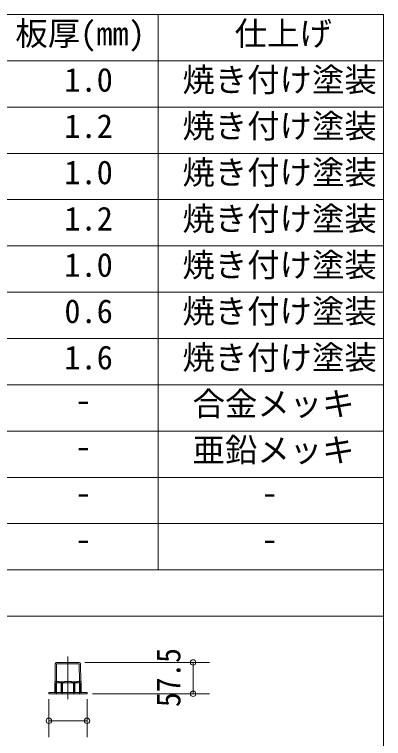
# Model space of a CAD drawing. Units: millimetres at full size, sheet at 1:20; details may follow other scales. Extents: x -4072 to 3728, y -3418 to 2032.
# Drawn here: x 3050 to 3728, y 702 to 2032 of the extents above; entities that cross this region are included whole.
import ezdxf
from ezdxf.enums import TextEntityAlignment as Align

# ---------------------------------------------------------------- set-up
doc = ezdxf.new("R2010")
doc.units = ezdxf.units.MM
doc.header["$LTSCALE"] = 20
doc.header["$PDMODE"] = 32
doc.header["$PDSIZE"] = 10
doc.linetypes.add('CHAIN1', pattern=[8, 5, -1, 1, -1])
doc.linetypes.add('DASHED3', pattern=[4, 3, -1])
for name, color, linetype, lineweight in [('0-0', 7, 'Continuous', 9), ('0-1', 7, 'Continuous', 9), ('0-2', 6, 'Continuous', 9), ('0-5', 7, 'Continuous', 9), ('0-7', 134, 'DASHED3', 9), ('0-D', 7, 'Continuous', 9), ('0-E', 4, 'CHAIN1', 9)]:
    doc.layers.add(name, color=color, linetype=linetype, lineweight=lineweight)
doc.styles.add('ＭＳ ゴシック', font='')
doc.styles.get('ＭＳ ゴシック').set_extended_font_data('MS Gothic')

msp = doc.modelspace()

# ---------------------------------------------------------------- linework, layer by layer
at = {"layer": '0-0'}
for p in [(3377.91, 841.59), (3377.91, 784.09), (3113.09, 734.4), (3183.09, 734.4)]:
    msp.add_point(p, dxfattribs=at)
at = {"layer": '0-1', "color": 5}
msp.add_lwpolyline([(3727.63, 2031.52), (3727.63, -3418.34), (-4072.17, -3418.34), (-4072.17, 2031.52)], close=True, dxfattribs=at)
at = {"layer": '0-2'}
for p, q in [((3178.88, 841.59), (3407.91, 841.59)), ((3377.91, 784.09), (3377.91, 841.59)), ((3113.09, 774.09), (3113.09, 704.4)), ((3183.09, 774.09), (3183.09, 704.4)), ((3193.09, 784.09), (3407.91, 784.09)), ((3113.09, 734.4), (3183.09, 734.4))]:
    msp.add_line(p, q, dxfattribs=at)
at = {"layer": '0-5', "color": 1}
for p, q in [((3727.63, 2031.52), (1751.63, 2031.52)), ((3313.55, 2031.52), (3313.55, 1011.52)), ((3727.63, 1946.52), (1751.63, 1946.52)), ((3727.63, 926.52), (3727.63, 1946.52)), ((3727.63, 1861.52), (1751.63, 1861.52)), ((3727.63, 1776.52), (1751.63, 1776.52)), ((3727.63, 1691.52), (1751.63, 1691.52)), ((3727.63, 1606.52), (1751.63, 1606.52)), ((3727.63, 1521.52), (1751.63, 1521.52)), ((3727.63, 1436.52), (1751.63, 1436.52)), ((3727.63, 1351.52), (1751.63, 1351.52)), ((3727.63, 1266.52), (1751.63, 1266.52)), ((3727.63, 1181.52), (1751.63, 1181.52)), ((3727.63, 1096.52), (1751.63, 1096.52)), ((3727.63, 1011.52), (1751.63, 1011.52)), ((3727.63, 1011.52), (1751.63, 1011.52)), ((3727.63, 1011.52), (3727.63, -2813.48)), ((763.63, 926.52), (3727.63, 926.52)), ((3727.63, 926.52), (1751.63, 926.52))]:
    msp.add_line(p, q, dxfattribs=at)
at = {"layer": '0-7'}
for p, q in [((3127.31, 839.09), (3126.84, 806.57)), ((3127.31, 839.09), (3148.09, 839.09)), ((3148.09, 839.09), (3168.88, 839.09)), ((3169.34, 806.57), (3168.88, 839.09)), ((3124.35, 806.59), (3124.35, 786.59)), ((3126.18, 802.59), (3126.18, 784.09)), ((3126.84, 806.57), (3126.84, 803.11)), ((3126.84, 802.59), (3126.84, 784.09)), ((3132.11, 804.09), (3127.97, 804.09)), ((3135.59, 806.59), (3135.59, 786.59)), ((3137.18, 802.59), (3137.18, 784.09)), ((3137.76, 802.59), (3137.76, 784.09)), ((3152.23, 804.09), (3143.95, 804.09)), ((3158.42, 802.59), (3158.42, 784.09)), ((3159.01, 802.59), (3159.01, 784.09)), ((3160.59, 806.59), (3160.59, 786.59)), ((3168.21, 804.09), (3164.07, 804.09)), ((3169.34, 802.59), (3169.34, 784.09)), ((3170, 784.09), (3170, 802.59)), ((3171.83, 806.59), (3171.83, 786.59))]:
    msp.add_line(p, q, dxfattribs=at)
at = {"layer": '0-7', "color": 5}
for p, q in [((3124.33, 805.77), (3124.32, 804.94)), ((3169.34, 803.1), (3169.34, 806.57)), ((3171.86, 804.94), (3171.85, 805.77))]:
    msp.add_line(p, q, dxfattribs=at)
for points in [[(3124.31, 804.09), (3124.32, 804.26), (3124.32, 804.43), (3124.32, 804.59), (3124.32, 804.76), (3124.33, 804.93), (3124.33, 805.09), (3124.33, 805.26), (3124.33, 805.43), (3124.34, 805.59), (3124.34, 805.76), (3124.34, 805.93), (3124.34, 806.09), (3124.35, 806.26), (3124.35, 806.43), (3124.35, 806.59)], [(3124.31, 804.09), (3124.31, 804.11), (3124.31, 804.13), (3124.31, 804.14), (3124.31, 804.16), (3124.31, 804.19), (3124.31, 804.21), (3124.31, 804.24), (3124.31, 804.27), (3124.32, 804.31), (3124.32, 804.35), (3124.32, 804.4), (3124.32, 804.45), (3124.32, 804.5), (3124.32, 804.55), (3124.32, 804.61), (3124.32, 804.66), (3124.32, 804.72), (3124.32, 804.78), (3124.32, 804.84), (3124.32, 804.89), (3124.32, 804.95), (3124.32, 805.01), (3124.32, 805.06), (3124.32, 805.12), (3124.32, 805.17), (3124.33, 805.23), (3124.33, 805.28), (3124.34, 805.34), (3124.34, 805.39), (3124.35, 805.44), (3124.35, 805.49), (3124.36, 805.54), (3124.37, 805.59), (3124.39, 805.64), (3124.4, 805.69), (3124.42, 805.73), (3124.43, 805.78), (3124.45, 805.82), (3124.47, 805.86)], [(3124.47, 805.86), (3124.5, 805.9), (3124.52, 805.93), (3124.54, 805.96), (3124.57, 805.98), (3124.59, 806), (3124.61, 806.02), (3124.63, 806.03), (3124.65, 806.04), (3124.67, 806.06), (3124.68, 806.07), (3124.7, 806.08)], [(3171.47, 806.07), (3171.49, 806.06), (3171.51, 806.05), (3171.53, 806.03), (3171.55, 806.02), (3171.57, 806), (3171.6, 805.99), (3171.62, 805.97), (3171.65, 805.94), (3171.68, 805.91), (3171.7, 805.88), (3171.73, 805.84), (3171.75, 805.79), (3171.77, 805.74), (3171.78, 805.69), (3171.8, 805.63), (3171.81, 805.57), (3171.82, 805.51), (3171.83, 805.45), (3171.84, 805.39), (3171.85, 805.33), (3171.85, 805.27), (3171.86, 805.21), (3171.86, 805.15), (3171.86, 805.08), (3171.86, 805.02), (3171.86, 804.95), (3171.87, 804.89), (3171.87, 804.82), (3171.87, 804.76), (3171.87, 804.7), (3171.87, 804.64), (3171.87, 804.58), (3171.87, 804.53), (3171.87, 804.48), (3171.87, 804.44), (3171.87, 804.39), (3171.87, 804.35), (3171.87, 804.3), (3171.87, 804.27)], [(3171.83, 806.59), (3171.83, 806.43), (3171.84, 806.26), (3171.84, 806.09), (3171.84, 805.93), (3171.84, 805.76), (3171.85, 805.59), (3171.85, 805.43), (3171.85, 805.26), (3171.85, 805.09), (3171.86, 804.93), (3171.86, 804.76), (3171.86, 804.59), (3171.86, 804.43), (3171.87, 804.26), (3171.87, 804.09)], [(3171.87, 804.27), (3171.87, 804.23), (3171.87, 804.21), (3171.87, 804.18), (3171.87, 804.16), (3171.87, 804.14), (3171.87, 804.13), (3171.87, 804.12), (3171.87, 804.11), (3171.87, 804.1), (3171.87, 804.1), (3171.87, 804.09)]]:
    msp.add_lwpolyline(points, dxfattribs=at)
at = {"layer": '0-7'}
for points in [[(3127.97, 804.09), (3127.89, 804.09), (3127.8, 804.09), (3127.72, 804.09), (3127.65, 804.09), (3127.57, 804.09), (3127.5, 804.09), (3127.44, 804.08), (3127.37, 804.08), (3127.31, 804.06), (3127.26, 804.05), (3127.2, 804.02), (3127.14, 803.99), (3127.09, 803.96), (3127.05, 803.93), (3127.01, 803.9), (3126.98, 803.87), (3126.96, 803.85), (3126.94, 803.82), (3126.92, 803.79), (3126.91, 803.76), (3126.9, 803.72), (3126.89, 803.68), (3126.88, 803.64), (3126.87, 803.6), (3126.86, 803.56), (3126.86, 803.53), (3126.85, 803.5), (3126.85, 803.47), (3126.85, 803.44), (3126.85, 803.41), (3126.85, 803.38), (3126.84, 803.34), (3126.84, 803.3), (3126.84, 803.27), (3126.84, 803.23), (3126.84, 803.21), (3126.84, 803.18), (3126.84, 803.16), (3126.84, 803.13)], [(3126.84, 803.13), (3126.84, 803.1), (3126.84, 803.07), (3126.84, 803.03), (3126.84, 802.99), (3126.84, 802.95), (3126.84, 802.91), (3126.84, 802.88), (3126.84, 802.85), (3126.84, 802.82), (3126.84, 802.78), (3126.84, 802.75), (3126.84, 802.72), (3126.84, 802.69), (3126.84, 802.66), (3126.84, 802.63), (3126.84, 802.59)], [(3135.43, 803.87), (3135.24, 803.9), (3135.02, 803.93), (3134.78, 803.96), (3134.52, 803.99), (3134.25, 804.02), (3134, 804.05), (3133.77, 804.06), (3133.55, 804.08), (3133.35, 804.08), (3133.16, 804.09), (3132.98, 804.09), (3132.8, 804.09), (3132.63, 804.09), (3132.45, 804.09), (3132.28, 804.09), (3132.11, 804.09)], [(3137.76, 802.59), (3137.76, 802.63), (3137.76, 802.66), (3137.75, 802.69), (3137.75, 802.72), (3137.74, 802.76), (3137.73, 802.79), (3137.72, 802.82), (3137.7, 802.85), (3137.68, 802.88), (3137.65, 802.92), (3137.62, 802.96), (3137.58, 803), (3137.55, 803.03), (3137.51, 803.07), (3137.48, 803.11), (3137.45, 803.13), (3137.41, 803.16), (3137.38, 803.18), (3137.34, 803.21), (3137.3, 803.24), (3137.25, 803.27), (3137.18, 803.31), (3137.12, 803.35), (3137.05, 803.38), (3136.99, 803.42), (3136.93, 803.45), (3136.86, 803.47), (3136.79, 803.5), (3136.72, 803.53), (3136.62, 803.56), (3136.51, 803.6), (3136.38, 803.64), (3136.24, 803.68), (3136.1, 803.73), (3135.97, 803.76), (3135.84, 803.79), (3135.72, 803.82), (3135.58, 803.85), (3135.43, 803.87)], [(3135.59, 806.59), (3135.6, 806.43), (3135.6, 806.26), (3135.61, 806.09), (3135.62, 805.93), (3135.62, 805.76), (3135.63, 805.59), (3135.64, 805.43), (3135.65, 805.26), (3135.65, 805.09), (3135.66, 804.93), (3135.67, 804.76), (3135.67, 804.59), (3135.68, 804.43), (3135.69, 804.26), (3135.69, 804.09)], [(3135.92, 804.69), (3135.9, 804.66), (3135.88, 804.63), (3135.85, 804.6), (3135.83, 804.56), (3135.81, 804.52), (3135.78, 804.48), (3135.76, 804.44), (3135.74, 804.4), (3135.73, 804.36), (3135.72, 804.33), (3135.71, 804.3), (3135.7, 804.27), (3135.69, 804.24), (3135.69, 804.21), (3135.69, 804.18), (3135.69, 804.15), (3135.69, 804.12), (3135.69, 804.09)], [(3142.86, 806.37), (3142.57, 806.35), (3142.26, 806.33), (3141.91, 806.3), (3141.54, 806.27), (3141.15, 806.24), (3140.78, 806.2), (3140.44, 806.17), (3140.13, 806.14), (3139.86, 806.11), (3139.61, 806.07), (3139.36, 806.03), (3139.11, 805.98), (3138.84, 805.93), (3138.57, 805.87), (3138.3, 805.8), (3138.05, 805.74), (3137.83, 805.68), (3137.64, 805.63), (3137.49, 805.59), (3137.36, 805.55), (3137.24, 805.5), (3137.12, 805.46), (3137, 805.4), (3136.88, 805.34), (3136.76, 805.28), (3136.64, 805.23), (3136.54, 805.17), (3136.46, 805.13), (3136.39, 805.09), (3136.33, 805.05), (3136.28, 805.02), (3136.23, 804.98), (3136.18, 804.94), (3136.12, 804.89), (3136.07, 804.84), (3136.03, 804.8), (3135.98, 804.76), (3135.95, 804.72), (3135.92, 804.69)], [(3137.18, 802.59), (3137.18, 802.63), (3137.18, 802.66), (3137.18, 802.69), (3137.18, 802.72), (3137.19, 802.76), (3137.2, 802.79), (3137.22, 802.82), (3137.23, 802.85), (3137.26, 802.88), (3137.28, 802.92), (3137.31, 802.96), (3137.35, 803), (3137.39, 803.03), (3137.42, 803.07), (3137.46, 803.11), (3137.49, 803.13), (3137.52, 803.16), (3137.55, 803.18), (3137.59, 803.21), (3137.63, 803.24), (3137.69, 803.27), (3137.75, 803.31), (3137.82, 803.35), (3137.88, 803.38), (3137.95, 803.42), (3138.01, 803.45), (3138.08, 803.47), (3138.15, 803.5), (3138.23, 803.53), (3138.34, 803.56), (3138.46, 803.6), (3138.59, 803.64), (3138.74, 803.68), (3138.89, 803.73), (3139.04, 803.76), (3139.17, 803.79), (3139.31, 803.82), (3139.47, 803.85), (3139.64, 803.87)], [(3139.64, 803.87), (3139.86, 803.9), (3140.12, 803.93), (3140.41, 803.96), (3140.72, 803.99), (3141.04, 804.02), (3141.35, 804.05), (3141.64, 804.06), (3141.92, 804.08), (3142.18, 804.08), (3142.43, 804.09), (3142.68, 804.09), (3142.94, 804.09), (3143.19, 804.09), (3143.44, 804.09), (3143.69, 804.09), (3143.95, 804.09)], [(3158.53, 805.64), (3158.34, 805.69), (3158.12, 805.74), (3157.87, 805.8), (3157.61, 805.87), (3157.33, 805.93), (3157.07, 805.99), (3156.81, 806.03), (3156.56, 806.07), (3156.27, 806.11), (3155.95, 806.15), (3155.55, 806.19), (3155.08, 806.23), (3154.54, 806.28), (3153.97, 806.32), (3153.38, 806.37), (3152.82, 806.4), (3152.28, 806.43), (3151.77, 806.45), (3151.27, 806.46), (3150.75, 806.47), (3150.2, 806.47), (3149.62, 806.47), (3149.01, 806.48), (3148.41, 806.48), (3147.84, 806.48), (3147.34, 806.47), (3146.93, 806.47), (3146.58, 806.47), (3146.26, 806.47), (3145.96, 806.46), (3145.63, 806.46), (3145.27, 806.45), (3144.89, 806.44), (3144.49, 806.43), (3144.11, 806.41), (3143.75, 806.4), (3143.43, 806.39), (3143.14, 806.38), (3142.86, 806.37)], [(3152.23, 804.09), (3152.49, 804.09), (3152.74, 804.09), (3152.99, 804.09), (3153.25, 804.09), (3153.5, 804.09), (3153.75, 804.09), (3154, 804.08), (3154.27, 804.08), (3154.54, 804.06), (3154.83, 804.05), (3155.15, 804.02), (3155.46, 803.99), (3155.78, 803.96), (3156.07, 803.93), (3156.33, 803.9), (3156.54, 803.87), (3156.72, 803.85), (3156.87, 803.82), (3157.01, 803.79), (3157.15, 803.76), (3157.3, 803.72), (3157.45, 803.68), (3157.59, 803.64), (3157.73, 803.6), (3157.85, 803.56), (3157.95, 803.53), (3158.04, 803.5), (3158.11, 803.47), (3158.17, 803.44), (3158.24, 803.41), (3158.3, 803.38), (3158.37, 803.34), (3158.44, 803.3), (3158.5, 803.27), (3158.55, 803.23), (3158.6, 803.21), (3158.64, 803.18), (3158.67, 803.16), (3158.7, 803.13)], [(3158.73, 803.13), (3158.7, 803.1), (3158.67, 803.07), (3158.63, 803.03), (3158.6, 802.99), (3158.56, 802.95), (3158.53, 802.91), (3158.5, 802.88), (3158.48, 802.85), (3158.46, 802.82), (3158.45, 802.78), (3158.44, 802.75), (3158.43, 802.72), (3158.43, 802.69), (3158.43, 802.66), (3158.42, 802.63), (3158.42, 802.59)], [(3160.49, 804.09), (3160.49, 804.12), (3160.49, 804.15), (3160.49, 804.18), (3160.49, 804.21), (3160.49, 804.24), (3160.48, 804.27), (3160.48, 804.3), (3160.47, 804.33), (3160.45, 804.36), (3160.44, 804.4), (3160.42, 804.44), (3160.4, 804.48), (3160.37, 804.53), (3160.35, 804.57), (3160.32, 804.61), (3160.3, 804.64), (3160.28, 804.67), (3160.26, 804.7), (3160.23, 804.73), (3160.19, 804.76), (3160.15, 804.8), (3160.1, 804.85), (3160.05, 804.9), (3160, 804.94), (3159.94, 804.99), (3159.89, 805.02), (3159.84, 805.06), (3159.78, 805.1), (3159.71, 805.13), (3159.63, 805.18), (3159.53, 805.23), (3159.42, 805.29), (3159.29, 805.35), (3159.17, 805.41), (3159.05, 805.46), (3158.93, 805.51), (3158.81, 805.55), (3158.68, 805.59), (3158.53, 805.64)], [(3158.7, 803.13), (3158.73, 803.1), (3158.76, 803.07), (3158.8, 803.03), (3158.84, 802.99), (3158.87, 802.95), (3158.9, 802.91), (3158.93, 802.88), (3158.95, 802.85), (3158.97, 802.82), (3158.98, 802.78), (3158.99, 802.75), (3159, 802.72), (3159, 802.69), (3159, 802.66), (3159.01, 802.63), (3159.01, 802.59)], [(3164.07, 804.09), (3163.9, 804.09), (3163.73, 804.09), (3163.56, 804.09), (3163.38, 804.09), (3163.2, 804.09), (3163.02, 804.09), (3162.83, 804.08), (3162.63, 804.08), (3162.42, 804.06), (3162.18, 804.05), (3161.93, 804.02), (3161.67, 803.99), (3161.4, 803.96), (3161.16, 803.93), (3160.94, 803.9), (3160.75, 803.87), (3160.6, 803.85), (3160.46, 803.82), (3160.34, 803.79), (3160.21, 803.76), (3160.08, 803.72), (3159.94, 803.68), (3159.8, 803.64), (3159.67, 803.6), (3159.56, 803.56), (3159.46, 803.53), (3159.38, 803.5), (3159.31, 803.47), (3159.25, 803.44), (3159.19, 803.41), (3159.12, 803.38), (3159.06, 803.34), (3158.99, 803.3), (3158.93, 803.27), (3158.88, 803.23), (3158.83, 803.21), (3158.8, 803.18), (3158.76, 803.16), (3158.73, 803.13)], [(3160.49, 804.09), (3160.5, 804.26), (3160.5, 804.43), (3160.51, 804.59), (3160.52, 804.76), (3160.52, 804.93), (3160.53, 805.09), (3160.54, 805.26), (3160.54, 805.43), (3160.55, 805.59), (3160.56, 805.76), (3160.56, 805.93), (3160.57, 806.09), (3160.58, 806.26), (3160.58, 806.43), (3160.59, 806.59)], [(3169.2, 803.87), (3169.17, 803.9), (3169.13, 803.93), (3169.09, 803.96), (3169.04, 803.99), (3168.98, 804.02), (3168.93, 804.05), (3168.87, 804.06), (3168.81, 804.08), (3168.74, 804.08), (3168.68, 804.09), (3168.61, 804.09), (3168.54, 804.09), (3168.46, 804.09), (3168.38, 804.09), (3168.3, 804.09), (3168.21, 804.09)], [(3169.34, 802.59), (3169.34, 802.63), (3169.34, 802.66), (3169.34, 802.69), (3169.34, 802.72), (3169.34, 802.76), (3169.34, 802.79), (3169.34, 802.82), (3169.34, 802.85), (3169.34, 802.88), (3169.34, 802.92), (3169.34, 802.96), (3169.34, 803), (3169.34, 803.03), (3169.34, 803.07), (3169.34, 803.11), (3169.34, 803.13), (3169.34, 803.16), (3169.34, 803.18), (3169.34, 803.21), (3169.34, 803.24), (3169.34, 803.27), (3169.34, 803.31), (3169.34, 803.35), (3169.34, 803.38), (3169.33, 803.42), (3169.33, 803.45), (3169.33, 803.47), (3169.33, 803.5), (3169.32, 803.53), (3169.32, 803.56), (3169.31, 803.6), (3169.3, 803.64), (3169.29, 803.68), (3169.28, 803.73), (3169.27, 803.76), (3169.26, 803.79), (3169.24, 803.82), (3169.23, 803.85), (3169.2, 803.87)]]:
    msp.add_lwpolyline(points, dxfattribs=at)
for centre, start, end in [((3127.68, 802.59), 107.19377, 180), ((3168.5, 802.59), 0, 73.13756)]:
    msp.add_arc(centre, 1.5, start, end, dxfattribs=at)
at = {"layer": '0-D'}
for p, q in [((3124.81, 839.13), (3124.33, 805.77)), ((3127.31, 841.59), (3148.09, 841.59)), ((3148.09, 841.59), (3168.88, 841.59)), ((3171.85, 805.77), (3171.38, 839.13)), ((3123.68, 804.09), (3123.68, 786.59)), ((3136.85, 806.59), (3136.85, 786.59)), ((3159.33, 806.59), (3159.33, 786.59)), ((3172.5, 786.59), (3172.5, 804.09)), ((3113.09, 786.59), (3148.09, 786.59)), ((3113.09, 786.59), (3113.09, 784.09)), ((3148.09, 786.59), (3183.09, 786.59)), ((3183.09, 784.09), (3183.09, 786.59)), ((3113.09, 784.09), (3148.09, 784.09)), ((3148.09, 784.09), (3183.09, 784.09))]:
    msp.add_line(p, q, dxfattribs=at)
for points in [[(3124.7, 806.08), (3124.71, 806.09), (3124.71, 806.09), (3124.72, 806.1), (3124.73, 806.11), (3124.74, 806.13), (3124.76, 806.14), (3124.78, 806.16), (3124.81, 806.18), (3124.85, 806.21), (3124.89, 806.23), (3124.94, 806.25), (3125.01, 806.27), (3125.08, 806.29), (3125.16, 806.31), (3125.26, 806.33), (3125.36, 806.35), (3125.47, 806.37), (3125.59, 806.39), (3125.71, 806.4), (3125.84, 806.42), (3125.98, 806.43), (3126.13, 806.44), (3126.28, 806.45), (3126.45, 806.46), (3126.62, 806.46), (3126.8, 806.47), (3126.99, 806.47), (3127.19, 806.47), (3127.4, 806.48), (3127.62, 806.48), (3127.86, 806.48), (3128.1, 806.47), (3128.36, 806.47), (3128.62, 806.46), (3128.9, 806.45), (3129.19, 806.44), (3129.49, 806.43), (3129.8, 806.41), (3130.12, 806.4)], [(3130.12, 806.4), (3130.44, 806.37), (3130.78, 806.35), (3131.11, 806.32), (3131.45, 806.29), (3131.78, 806.25), (3132.11, 806.21), (3132.43, 806.17), (3132.75, 806.12), (3133.05, 806.07), (3133.34, 806.01), (3133.62, 805.96), (3133.88, 805.9), (3134.13, 805.83), (3134.36, 805.77), (3134.58, 805.71), (3134.78, 805.64), (3134.97, 805.58), (3135.14, 805.52), (3135.29, 805.45), (3135.44, 805.39), (3135.57, 805.33), (3135.7, 805.27), (3135.82, 805.21), (3135.93, 805.15), (3136.03, 805.08), (3136.12, 805.02), (3136.21, 804.95), (3136.28, 804.89), (3136.35, 804.82), (3136.42, 804.76), (3136.47, 804.7), (3136.52, 804.64), (3136.56, 804.58), (3136.6, 804.53), (3136.62, 804.48), (3136.65, 804.44), (3136.67, 804.39), (3136.68, 804.35), (3136.69, 804.3)], [(3136.69, 804.3), (3136.7, 804.27), (3136.71, 804.23), (3136.71, 804.21), (3136.71, 804.18), (3136.71, 804.16), (3136.71, 804.14), (3136.71, 804.13), (3136.71, 804.12), (3136.71, 804.11), (3136.71, 804.1), (3136.71, 804.1), (3136.71, 804.09)], [(3136.85, 806.59), (3136.84, 806.43), (3136.83, 806.26), (3136.82, 806.09), (3136.81, 805.93), (3136.81, 805.76), (3136.8, 805.59), (3136.79, 805.43), (3136.78, 805.26), (3136.77, 805.09), (3136.76, 804.93), (3136.75, 804.76), (3136.74, 804.59), (3136.73, 804.43), (3136.72, 804.26), (3136.71, 804.09)], [(3159.47, 804.09), (3159.46, 804.26), (3159.45, 804.43), (3159.44, 804.59), (3159.43, 804.76), (3159.42, 804.93), (3159.41, 805.09), (3159.41, 805.26), (3159.4, 805.43), (3159.39, 805.59), (3159.38, 805.76), (3159.37, 805.93), (3159.36, 806.09), (3159.35, 806.26), (3159.34, 806.43), (3159.33, 806.59)], [(3159.47, 804.09), (3159.47, 804.11), (3159.47, 804.13), (3159.47, 804.14), (3159.47, 804.16), (3159.48, 804.19), (3159.48, 804.21), (3159.48, 804.24), (3159.48, 804.27), (3159.49, 804.31), (3159.5, 804.35), (3159.52, 804.4), (3159.54, 804.45), (3159.57, 804.5), (3159.6, 804.55), (3159.64, 804.61), (3159.68, 804.66), (3159.73, 804.72), (3159.78, 804.78), (3159.84, 804.84), (3159.9, 804.89), (3159.97, 804.95), (3160.05, 805.01), (3160.13, 805.06), (3160.21, 805.12), (3160.31, 805.17), (3160.4, 805.23), (3160.51, 805.28), (3160.62, 805.34), (3160.73, 805.39), (3160.85, 805.44), (3160.98, 805.49), (3161.11, 805.54), (3161.25, 805.59), (3161.4, 805.64), (3161.56, 805.69), (3161.73, 805.75), (3161.92, 805.8), (3162.12, 805.85), (3162.33, 805.9)], [(3162.33, 805.9), (3162.55, 805.95), (3162.78, 806), (3163.02, 806.05), (3163.26, 806.09), (3163.52, 806.13), (3163.78, 806.17), (3164.04, 806.21), (3164.31, 806.24), (3164.58, 806.27), (3164.86, 806.3), (3165.13, 806.33), (3165.39, 806.35), (3165.66, 806.37), (3165.91, 806.39), (3166.17, 806.4), (3166.42, 806.42), (3166.67, 806.43), (3166.91, 806.44), (3167.15, 806.45), (3167.38, 806.46), (3167.62, 806.46), (3167.85, 806.47), (3168.08, 806.47), (3168.31, 806.47), (3168.54, 806.48), (3168.76, 806.48), (3168.98, 806.48), (3169.2, 806.47), (3169.41, 806.47), (3169.61, 806.46), (3169.81, 806.45), (3170, 806.44), (3170.18, 806.43), (3170.35, 806.41), (3170.51, 806.4), (3170.66, 806.38), (3170.8, 806.36), (3170.92, 806.34), (3171.02, 806.32)], [(3171.02, 806.32), (3171.12, 806.3), (3171.2, 806.27), (3171.26, 806.24), (3171.31, 806.22), (3171.35, 806.19), (3171.38, 806.16), (3171.4, 806.14), (3171.42, 806.12), (3171.44, 806.1), (3171.45, 806.09), (3171.46, 806.08), (3171.47, 806.07)]]:
    msp.add_lwpolyline(points, dxfattribs=at)
for centre, start, end in [((3127.31, 839.09), 90, 179.18155), ((3168.88, 839.09), 0.81845, 90), ((3126.18, 804.09), 126.65508, 180), ((3170, 804.09), 0, 53.48543)]:
    msp.add_arc(centre, 2.5, start, end, dxfattribs=at)
at = {"layer": '0-E'}
msp.add_line((3148.09, 774.09), (3148.09, 852.3), dxfattribs=at)

# ---------------------------------------------------------------- texts
at = {"layer": '0-2', "color": 7, "style": 'ＭＳ ゴシック', "width": 0.9}
msp.add_text('57.5', height=44.21, rotation=90, dxfattribs=at).set_placement((3367.91, 759.68), align=Align.BOTTOM_LEFT)
at = {"layer": '0-5', "style": 'ＭＳ ゴシック'}
for s, p in [('板厚(mm)', (3051.52, 1961.73)), ('仕上げ', (3454.25, 1961.73)), ('1.0', (3141.52, 1876.73)), ('焼き付け塗装', (3358.32, 1876.73)), ('焼き付け塗装', (3358.32, 1791.73)), ('1.2', (3141.52, 1791.73)), ('焼き付け塗装', (3358.32, 1706.73)), ('1.0', (3141.52, 1706.73)), ('1.2', (3141.52, 1621.73)), ('焼き付け塗装', (3358.32, 1621.73)), ('焼き付け塗装', (3358.32, 1536.73)), ('1.0', (3141.52, 1536.73)), ('0.6', (3141.52, 1451.73)), ('焼き付け塗装', (3358.32, 1451.73)), ('1.6', (3141.52, 1366.73)), ('焼き付け塗装', (3358.32, 1366.73)), ('合金メッキ', (3376.9, 1281.73)), ('-', (3161.69, 1288.37)), ('亜鉛メッキ', (3376.9, 1196.73)), ('-', (3161.69, 1203.37)), ('-', (3161.69, 1118.37)), ('-', (3503.51, 1118.37)), ('-', (3161.69, 1033.37)), ('-', (3503.51, 1033.37))]:
    msp.add_text(s, height=43.62, dxfattribs=at).set_placement(p, align=Align.BOTTOM_LEFT)

doc.saveas('drawing.dxf')
